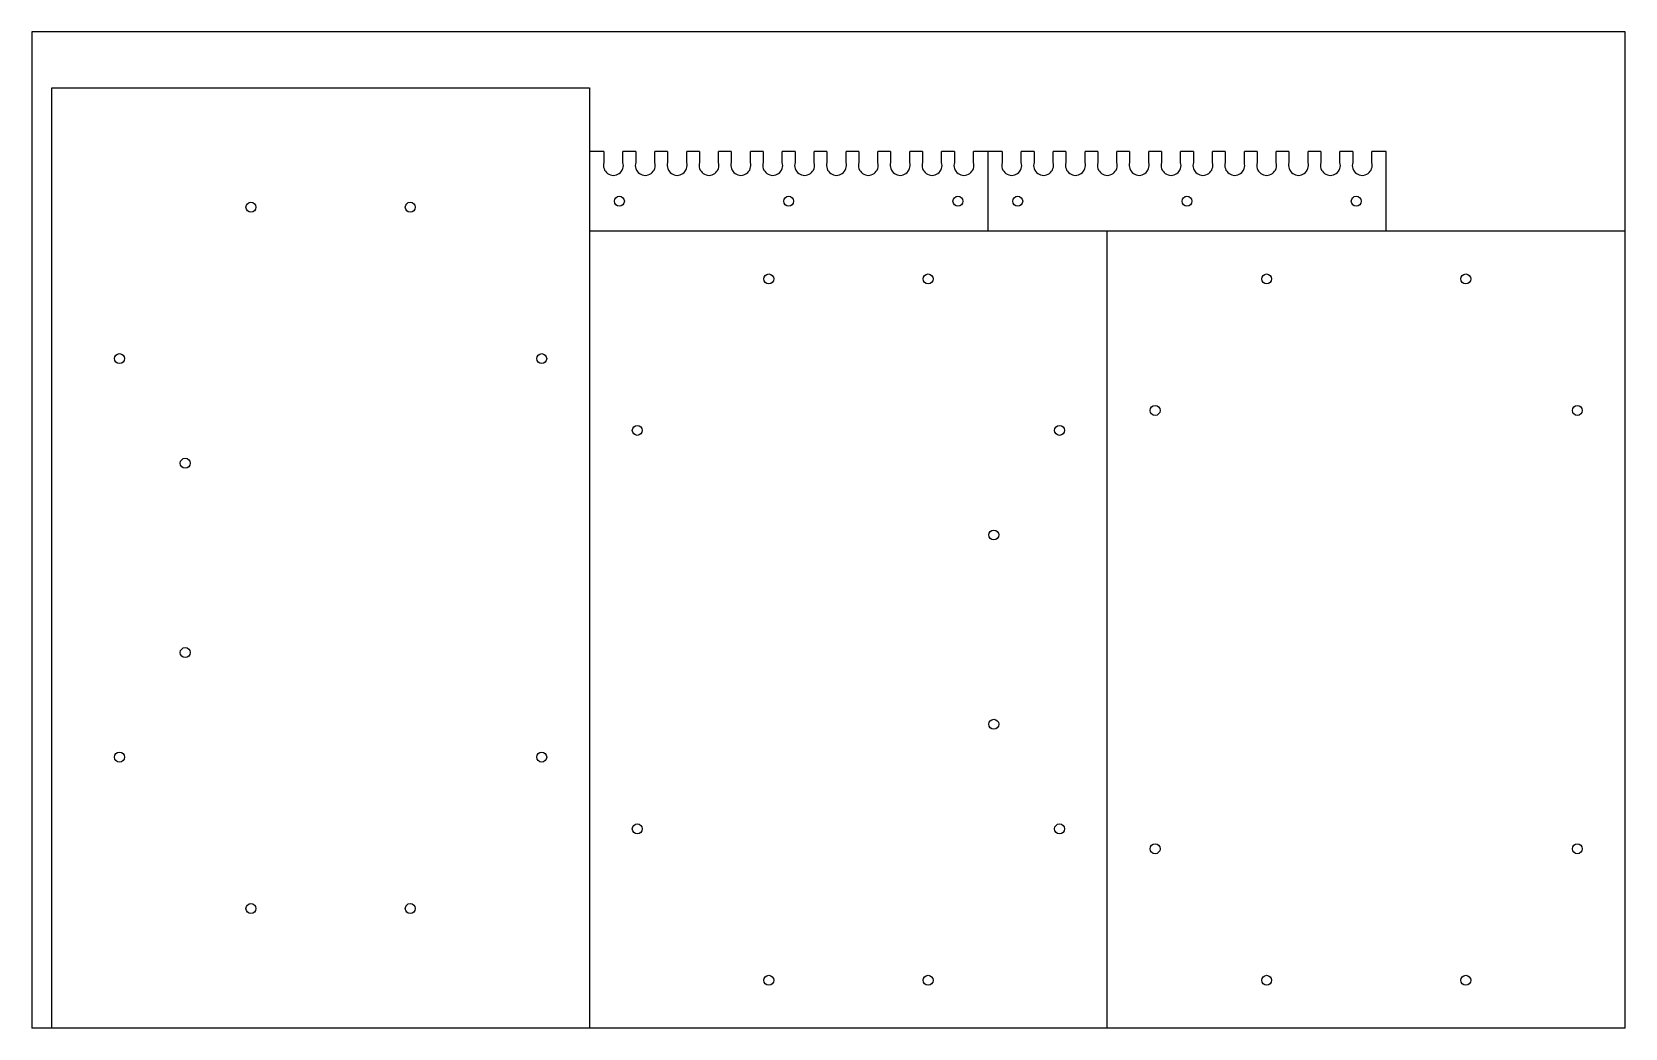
# Model space of a CAD drawing. Header units: millimetres. Extents: x -400 to 400, y 1310 to 1810.
import ezdxf

# ---------------------------------------------------------------- set-up
doc = ezdxf.new("R2010")
doc.units = ezdxf.units.MM

msp = doc.modelspace()

# ---------------------------------------------------------------- linework, layer by layer
at = {"color": 7, "linetype": 'Continuous', "lineweight": 25}
for p, q in [((400, 1810), (-400, 1810)), ((-400, 1810), (-400, 1310)), ((400, 1310), (400, 1810)), ((-390, 1310), (-390, 1782)), ((-390, 1782), (-120, 1782)), ((-120, 1782), (-120, 1310)), ((-112.8, 1750), (-120, 1750)), ((-112.8, 1750), (-112.8, 1744.4)), ((-103.2, 1744.4), (-103.2, 1750)), ((-96.8, 1750), (-103.2, 1750)), ((-96.8, 1750), (-96.8, 1744.4)), ((-80.8, 1750), (-87.2, 1750)), ((-87.2, 1744.4), (-87.2, 1750)), ((-80.8, 1750), (-80.8, 1744.4)), ((-64.8, 1750), (-71.2, 1750)), ((-71.2, 1744.4), (-71.2, 1750)), ((-64.8, 1750), (-64.8, 1744.4)), ((-48.8, 1750), (-55.2, 1750)), ((-55.2, 1744.4), (-55.2, 1750)), ((-48.8, 1750), (-48.8, 1744.4)), ((-32.8, 1750), (-39.2, 1750)), ((-39.2, 1744.4), (-39.2, 1750)), ((-32.8, 1750), (-32.8, 1744.4)), ((-16.8, 1750), (-23.2, 1750)), ((-23.2, 1744.4), (-23.2, 1750)), ((-16.8, 1750), (-16.8, 1744.4)), ((-7.2, 1744.4), (-7.2, 1750)), ((-0.8, 1750), (-7.2, 1750)), ((-0.8, 1750), (-0.8, 1744.4)), ((15.2, 1750), (8.8, 1750)), ((8.8, 1744.4), (8.8, 1750)), ((15.2, 1750), (15.2, 1744.4)), ((31.2, 1750), (24.8, 1750)), ((24.8, 1744.4), (24.8, 1750)), ((31.2, 1750), (31.2, 1744.4)), ((47.2, 1750), (40.8, 1750)), ((40.8, 1744.4), (40.8, 1750)), ((47.2, 1750), (47.2, 1744.4)), ((63.2, 1750), (56.8, 1750)), ((56.8, 1744.4), (56.8, 1750)), ((63.2, 1750), (63.2, 1744.4)), ((87.2, 1750), (72.8, 1750)), ((72.8, 1744.4), (72.8, 1750)), ((80, 1750), (80, 1710)), ((87.2, 1750), (87.2, 1744.4)), ((96.8, 1744.4), (96.8, 1750)), ((103.2, 1750), (96.8, 1750)), ((103.2, 1750), (103.2, 1744.4)), ((112.8, 1744.4), (112.8, 1750)), ((119.2, 1750), (112.8, 1750)), ((119.2, 1750), (119.2, 1744.4)), ((128.8, 1744.4), (128.8, 1750)), ((135.2, 1750), (128.8, 1750)), ((135.2, 1750), (135.2, 1744.4)), ((151.2, 1750), (144.8, 1750)), ((144.8, 1744.4), (144.8, 1750)), ((151.2, 1750), (151.2, 1744.4)), ((160.8, 1744.4), (160.8, 1750)), ((167.2, 1750), (160.8, 1750)), ((167.2, 1750), (167.2, 1744.4)), ((176.8, 1744.4), (176.8, 1750)), ((183.2, 1750), (176.8, 1750)), ((183.2, 1750), (183.2, 1744.4)), ((192.8, 1744.4), (192.8, 1750)), ((199.2, 1750), (192.8, 1750)), ((199.2, 1750), (199.2, 1744.4)), ((208.8, 1744.4), (208.8, 1750)), ((215.2, 1750), (208.8, 1750)), ((215.2, 1750), (215.2, 1744.4)), ((231.2, 1750), (224.8, 1750)), ((224.8, 1744.4), (224.8, 1750)), ((231.2, 1750), (231.2, 1744.4)), ((247.2, 1750), (240.8, 1750)), ((240.8, 1744.4), (240.8, 1750)), ((247.2, 1750), (247.2, 1744.4)), ((256.8, 1744.4), (256.8, 1750)), ((263.2, 1750), (256.8, 1750)), ((263.2, 1750), (263.2, 1744.4)), ((280, 1750), (272.8, 1750)), ((272.8, 1744.4), (272.8, 1750)), ((280, 1710), (280, 1750)), ((400, 1710), (-120, 1710)), ((140, 1310), (140, 1710)), ((400, 1310), (-400, 1310))]:
    msp.add_line(p, q, dxfattribs=at)
for centre in [(-290, 1722), (-210, 1722), (-105, 1725), (-20, 1725), (65, 1725), (95, 1725), (180, 1725), (265, 1725), (-30, 1686), (50, 1686), (220, 1686), (320, 1686), (-356, 1646), (-144, 1646), (164, 1620), (376, 1620), (-96, 1610), (116, 1610), (-323, 1593.5), (83, 1557.5), (-323, 1498.5), (83, 1462.5), (-356, 1446), (-144, 1446), (-96, 1410), (116, 1410), (164, 1400), (376, 1400), (-290, 1370), (-210, 1370), (-30, 1334), (50, 1334), (220, 1334), (320, 1334)]:
    msp.add_circle(centre, 2.5, dxfattribs=at)
for centre in [(-108, 1743), (-92, 1743), (-76, 1743), (-60, 1743), (-44, 1743), (-28, 1743), (-12, 1743), (4, 1743), (20, 1743), (36, 1743), (52, 1743), (68, 1743), (92, 1743), (108, 1743), (124, 1743), (140, 1743), (156, 1743), (172, 1743), (188, 1743), (204, 1743), (220, 1743), (236, 1743), (252, 1743), (268, 1743)]:
    msp.add_arc(centre, 5, 163.7398, 16.2602, dxfattribs=at)

doc.saveas('drawing.dxf')
